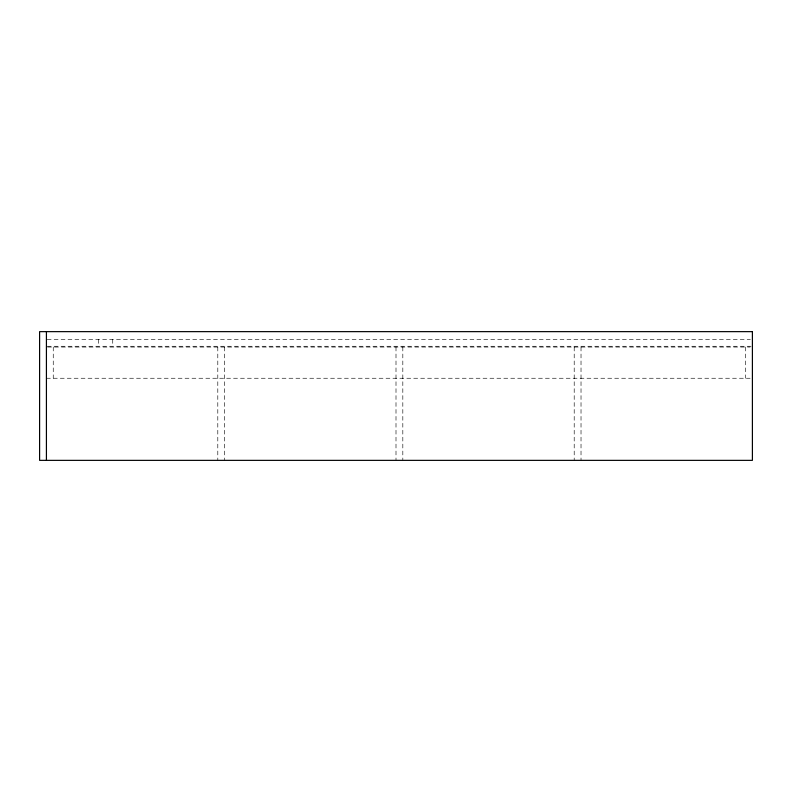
<?xml version="1.0" encoding="UTF-8"?>
<svg xmlns="http://www.w3.org/2000/svg" width="792" height="792" viewBox="0 0 792 792"><rect width="100%" height="100%" fill="white"/><g stroke="black" fill="none" stroke-linecap="round" stroke-linejoin="round"><path stroke-width="0.59" stroke-dasharray="3.96 2.97" d="M47.203 339.441L750.38 339.441M47.203 346.272L751.618 346.272M47.56 347.054L750.123 347.054M46.421 378.249L750.123 378.249M745.579 347.054L745.579 378.249M581.021 347.054L581.021 460.36M574.2 347.054L574.2 460.36M402.821 347.054L402.821 460.36M396 347.054L396 460.36M224.621 347.054L224.621 460.36M217.8 347.054L217.8 460.36M112.731 339.441L112.731 346.272M98.693 339.441L98.693 346.272M53.252 347.054L53.252 378.249"/><path stroke-width="1.19" d="M46.421 331.64L46.421 460.36M752.4 331.64L39.6 331.64L39.6 460.36L752.4 460.36L752.4 331.64"/></g></svg>
